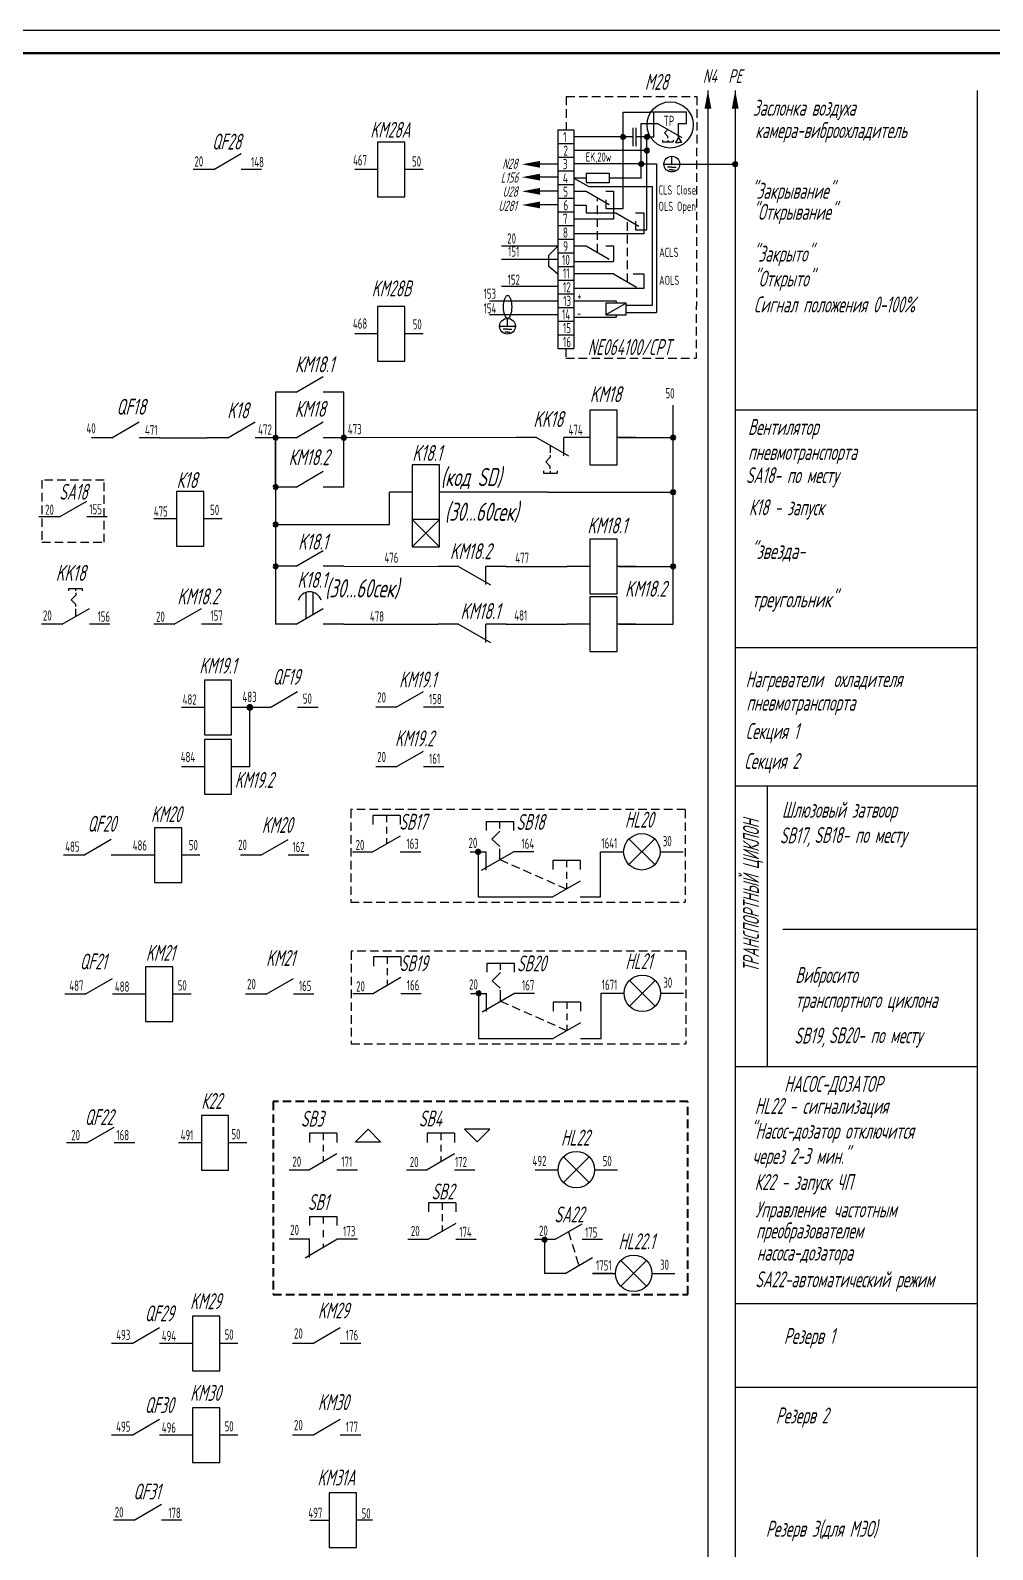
# Model space of a CAD drawing. Header units: millimetres. Extents: x 14016 to 19364, y 4274 to 5404.
# Drawn here: x 16976 to 17187.4, y 4533.8 to 4867.6 of the extents above; entities that cross this region are included whole.
import ezdxf

# ---------------------------------------------------------------- set-up
doc = ezdxf.new("R2010")
doc.units = ezdxf.units.MM
doc.header["$LTSCALE"] = 15
for name, pattern in [('HIDDEN', [0.375, 0.25, -0.125]), ('HIDDEN2', [0.1875, 0.125, -0.0625]), ('K5LT_BASIC', [0]), ('K5LT_THIN', [0])]:
    doc.linetypes.add(name, pattern=pattern)
for name, color, linetype, lineweight in [('0.35 TEXT', 7, 'Continuous', 35), ('0.4 ТЕКСТ', 7, 'Continuous', 40), ('LWT 0.6', 7, 'Continuous', 50), ('LWT 0.7', 7, 'Continuous', 70)]:
    doc.layers.add(name, color=color, linetype=linetype, lineweight=lineweight)
doc.layers.add('ШТРИХОВАЯ', color=7, linetype='HIDDEN')
doc.layers.add('ШТРИХОВАЯ 2', color=7, linetype='HIDDEN2')
doc.styles.add('33', font='gost.shx', dxfattribs={"width": 0.7, "oblique": 15, "height": 3.5})
doc.styles.add('34', font='gost.shx', dxfattribs={"width": 0.8, "oblique": 15, "height": 3.5})

# ---------------------------------------------------------------- blocks, each defined once
blk = doc.blocks.new('НР контакт')
at = {"linetype": 'K5LT_BASIC'}
for p, q in [((4.5, 0), (10.5, 3.46)), ((4.5, 0), (0, 0)), ((15, 0), (10.5, 0))]:
    blk.add_line(p, q, dxfattribs=at)
blk = doc.blocks.new('Кнопка НР без фикс лев')
at = {"linetype": 'K5LT_BASIC'}
for p, q in [((10.5, 8), (4.5, 8)), ((4.5, 8), (4.5, 6)), ((10.5, 8), (10.5, 6)), ((10.5, 3.46), (4.5, 0)), ((0, 0), (4.5, 0)), ((10.5, 0), (15, 0))]:
    blk.add_line(p, q, dxfattribs=at)
at = {"linetype": 'K5LT_THIN'}
for p, q in [((7.5, 8), (7.5, 6.5)), ((7.5, 5.5), (7.5, 4)), ((7.5, 3), (7.5, 1.73))]:
    blk.add_line(p, q, dxfattribs=at)
blk = doc.blocks.new('Кнопка НЗ без фикс прав')
at = {"linetype": 'K5LT_BASIC'}
for p, q in [((4.5, 5), (10.5, 5)), ((4.5, 5), (4.5, 3)), ((10.5, 5), (10.5, 3)), ((4.5, 0), (0, 0)), ((3.5, -4.04), (10.5, 0)), ((4.5, -4), (4.5, 0)), ((15, 0), (10.5, 0))]:
    blk.add_line(p, q, dxfattribs=at)
at = {"linetype": 'K5LT_THIN'}
for p, q in [((7.5, 5), (7.5, 3.5)), ((7.5, 2), (7.5, 0.5)), ((7.5, -1), (7.5, -1.73))]:
    blk.add_line(p, q, dxfattribs=at)
blk = doc.blocks.new('Реле')
at = {"linetype": 'K5LT_BASIC'}
for p, q in [((5, 6), (5, -6)), ((11, 6), (5, 6)), ((11, -6), (11, 6)), ((5, 0), (0, 0)), ((15, 0), (11, 0)), ((5, -6), (11, -6))]:
    blk.add_line(p, q, dxfattribs=at)
blk = doc.blocks.new('Конденсатор постоянный')
at = {"linetype": 'K5LT_BASIC'}
for p, q in [((4.25, 0), (0, 0)), ((4.25, 4), (4.25, -4)), ((5.75, -4), (5.75, 4)), ((10, 0), (5.75, 0))]:
    blk.add_line(p, q, dxfattribs=at)
blk = doc.blocks.new('UZIEMIENIE')
for p, q in [((0, 0), (4.85, 0)), ((2.43, 0), (2.43, 2.43)), ((2.43, -0.92), (1.05, -0.92)), ((2.43, -1.78), (1.64, -1.78)), ((2.43, -0.92), (3.8, -0.92)), ((2.43, -1.78), (3.21, -1.78))]:
    blk.add_line(p, q)
blk.add_circle((2.43, 0), 2.43)
blk = doc.blocks.new('A$C57EA152A')
at = {"linetype": 'K5LT_BASIC'}
for p, q in [((4.5, 0), (0, 0)), ((4.5, 0), (11.5, -4.04)), ((15, 0), (10.5, 0)), ((10.5, -4), (10.5, 0)), ((7.5, -1.73), (7.5, -3.3454)), ((6.5, -5.3454), (7.5, -4.3454)), ((6.5, -5.3454), (7.5, -6.3454)), ((7.5, -3.8454), (7.5, -4.3454)), ((7.5, -6.8454), (7.5, -6.3454)), ((6, -7.3454), (6, -7.8454)), ((6, -7.8454), (6.5, -7.8454)), ((6.5, -7.8454), (9, -7.8454)), ((7.5, -7.3454), (7.5, -7.8454)), ((9, -7.3454), (9, -7.8454))]:
    blk.add_line(p, q, dxfattribs=at)
blk = doc.blocks.new('НР конт с задержкой на срабатыв')
at = {"linetype": 'K5LT_BASIC'}
for p, q in [((6.75, 1.3), (6.75, 7)), ((8.25, 2.16), (8.25, 7)), ((4.5, 0), (10.5, 3.46)), ((4.5, 0), (0, 0)), ((15, 0), (10.5, 0))]:
    blk.add_line(p, q, dxfattribs=at)
blk.add_arc((7.5, 4.5), 2.61, 16.6992, 163.3008, dxfattribs=at)
blk = doc.blocks.new('Реле с замедл при срабатывании')
at = {"linetype": 'K5LT_BASIC'}
for p, q in [((5, 6), (5, -12)), ((11, 6), (5, 6)), ((11, -12), (11, 6)), ((5, 0), (0, 0)), ((15, 0), (11, 0)), ((5, -6), (11, -12)), ((11, -6), (5, -12)), ((11, -6), (5, -6)), ((5, -12), (11, -12))]:
    blk.add_line(p, q, dxfattribs=at)
blk = doc.blocks.new('НЗ контакт')
at = {"linetype": 'K5LT_BASIC'}
for p, q in [((4.5, 0), (0, 0)), ((4.5, 0), (11.5, -4.04)), ((10.5, -4), (10.5, 0)), ((15, 0), (10.5, 0))]:
    blk.add_line(p, q, dxfattribs=at)
blk = doc.blocks.new('11')
at = {"const_width": 0.75}
blk.add_lwpolyline([(-0.375, 0, 1), (0.375, 0, 1)], format="xyb", close=True, dxfattribs=at)

msp = doc.modelspace()

# ---------------------------------------------------------------- linework, layer by layer
for p, q in [((17583.63, 4867.56, -0.04), (16533.63, 4867.56, -0.04)), ((17124.87, 4854.37, -0.04), (17124.87, 4281.57, -0.04)), ((17130.87, 4854.37, -0.04), (17130.87, 4281.57, -0.04)), ((17184.03, 4854.37, -0.04), (17184.03, 4281.57, -0.04)), ((17106.22, 4849.57, -0.04), (17112.12, 4849.57, -0.04)), ((17106.22, 4828.45, -0.04), (17106.22, 4849.57, -0.04)), ((17120.13, 4849.57, -0.04), (17112.12, 4849.57, -0.04)), ((17113, 4844.16, -0.04), (17113, 4849.57, -0.04)), ((17120.13, 4847.13, -0.04), (17120.13, 4849.57, -0.04)), ((17110.21, 4835.13, -0.04), (17110.21, 4847.11, -0.04)), ((17110.21, 4847.11, -0.04), (17113.8, 4847.11, -0.04)), ((17118.38, 4847.13, -0.04), (17120.13, 4847.13, -0.04)), ((17091.85, 4845.69, -0.04), (17095.42, 4845.69, -0.04)), ((17091.85, 4845.69, -0.04), (17091.85, 4833.69, -0.04)), ((17091.85, 4842.69, -0.04), (17095.42, 4842.69, -0.04)), ((17095.42, 4845.69, -0.04), (17095.42, 4833.69, -0.04)), ((17111.22, 4844.16, -0.04), (17112.43, 4844.16, -0.04)), ((17111.46, 4823.72, -0.04), (17111.46, 4844.16, -0.04)), ((17112.43, 4844.16, -0.04), (17113, 4844.16, -0.04)), ((17118.38, 4844.05, -0.04), (17117.73, 4842.92, -0.04)), ((17117.73, 4842.92, -0.04), (17118.38, 4842.92, -0.04)), ((17118.38, 4844.05, -0.04), (17119.03, 4842.92, -0.04)), ((17119.03, 4842.92, -0.04), (17118.38, 4842.92, -0.04)), ((17091.85, 4839.69, -0.04), (17095.42, 4839.69, -0.04)), ((17096.62, 4841.17, -0.04), (17095.42, 4841.17, -0.04)), ((17091.85, 4838.14, -0.04), (17087.99, 4838.14, -0.04)), ((17091.85, 4836.69, -0.04), (17095.42, 4836.69, -0.04)), ((17110.21, 4838.23, -0.04), (17095.42, 4838.23, -0.04)), ((17110.21, 4838.23, -0.04), (17113.58, 4838.23, -0.04)), ((17113.58, 4838.23, -0.04), (17113.58, 4805.58, -0.04)), ((17118.66, 4838.18, -0.04), (17130.87, 4838.18, -0.04)), ((17091.85, 4835.32, -0.04), (17087.99, 4835.32, -0.04)), ((17091.85, 4833.69, -0.04), (17095.42, 4833.69, -0.04)), ((17091.85, 4833.69, -0.04), (17095.42, 4833.69, -0.04)), ((17091.85, 4833.69, -0.04), (17091.85, 4821.69, -0.04)), ((17098.13, 4835.13, -0.04), (17095.42, 4835.13, -0.04)), ((17095.42, 4835.13, -0.04), (17098.69, 4833.25, -0.04)), ((17095.42, 4833.69, -0.04), (17095.42, 4821.69, -0.04)), ((17098.69, 4833.25, -0.04), (17112.59, 4833.25, -0.04)), ((17110.21, 4835.13, -0.04), (17103.25, 4835.13, -0.04)), ((17112.59, 4833.25, -0.04), (17112.59, 4807.11, -0.04)), ((17091.85, 4832.21, -0.04), (17087.99, 4832.21, -0.04)), ((17091.85, 4829.21, -0.04), (17087.99, 4829.21, -0.04)), ((17091.85, 4830.69, -0.04), (17095.42, 4830.69, -0.04)), ((17095.42, 4832.22, -0.04), (17098.1, 4832.22, -0.04)), ((17095.42, 4829.19, -0.04), (17098.1, 4829.19, -0.04)), ((17098.1, 4829.19, -0.04), (17098.1, 4827.49, -0.04)), ((17102.42, 4832.22, -0.04), (17104.12, 4832.22, -0.04)), ((17104.12, 4832.22, -0.04), (17104.12, 4826.06, -0.04)), ((17091.85, 4827.69, -0.04), (17095.42, 4827.69, -0.04)), ((17104.12, 4826.06, -0.04), (17095.42, 4826.06, -0.04)), ((17098.1, 4827.49, -0.04), (17104.65, 4827.49, -0.04)), ((17102.42, 4828.45, -0.04), (17106.22, 4828.45, -0.04)), ((17108.97, 4827.49, -0.04), (17110.82, 4827.49, -0.04)), ((17110.82, 4827.49, -0.04), (17110.82, 4822.88, -0.04)), ((17091.85, 4824.69, -0.04), (17095.42, 4824.69, -0.04)), ((17110.82, 4822.88, -0.04), (17095.42, 4822.88, -0.04)), ((17108.97, 4823.72, -0.04), (17111.46, 4823.72, -0.04)), ((17091.85, 4820.16, -0.04), (17079.49, 4820.16, -0.04)), ((17091.85, 4820.16, -0.04), (17089.9, 4818.21, -0.04)), ((17091.85, 4821.69, -0.04), (17095.42, 4821.69, -0.04)), ((17091.85, 4821.69, -0.04), (17095.42, 4821.69, -0.04)), ((17091.85, 4821.69, -0.04), (17095.42, 4821.69, -0.04)), ((17091.85, 4821.69, -0.04), (17091.85, 4797.69, -0.04)), ((17095.42, 4821.69, -0.04), (17095.42, 4797.69, -0.04)), ((17095.42, 4820.22, -0.04), (17098.1, 4820.22, -0.04)), ((17102.42, 4820.22, -0.04), (17104.12, 4820.22, -0.04)), ((17104.12, 4820.22, -0.04), (17104.12, 4816.76, -0.04)), ((17091.85, 4817.23, -0.04), (17079.49, 4817.23, -0.04)), ((17089.9, 4815.7, -0.04), (17089.9, 4818.21, -0.04)), ((17091.85, 4814.01, -0.04), (17089.9, 4815.7, -0.04)), ((17091.85, 4818.69, -0.04), (17095.42, 4818.69, -0.04)), ((17095.42, 4816.76, -0.04), (17104.12, 4816.76, -0.04)), ((17091.85, 4815.69, -0.04), (17095.42, 4815.69, -0.04)), ((17091.85, 4812.69, -0.04), (17095.42, 4812.69, -0.04)), ((17104.12, 4814.06, -0.04), (17095.42, 4814.06, -0.04)), ((17108.44, 4814.06, -0.04), (17110.82, 4814.06, -0.04)), ((17110.82, 4814.06, -0.04), (17110.82, 4810.88, -0.04)), ((17091.85, 4811.28, -0.04), (17079.49, 4811.28, -0.04)), ((17091.85, 4809.69, -0.04), (17095.42, 4809.69, -0.04)), ((17110.82, 4810.88, -0.04), (17095.42, 4810.88, -0.04)), ((17091.85, 4808.09, -0.04), (17076.87, 4808.09, -0.04)), ((17091.85, 4806.69, -0.04), (17095.42, 4806.69, -0.04)), ((17095.42, 4808.16, -0.04), (17104.67, 4808.16, -0.04)), ((17106.87, 4807.65, -0.04), (17102.47, 4805.1, -0.04)), ((17104.67, 4808.16, -0.04), (17104.67, 4807.65, -0.04)), ((17112.59, 4807.11, -0.04), (17106.87, 4807.11, -0.04)), ((17091.85, 4805.09, -0.04), (17076.87, 4805.09, -0.04)), ((17091.85, 4803.69, -0.04), (17095.42, 4803.69, -0.04)), ((17095.42, 4804.57, -0.04), (17104.67, 4804.57, -0.04)), ((17104.67, 4805.1, -0.04), (17104.67, 4804.59, -0.04)), ((17106.87, 4805.58, -0.04), (17113.58, 4805.58, -0.04)), ((17091.85, 4800.69, -0.04), (17095.42, 4800.69, -0.04)), ((17091.85, 4797.69, -0.04), (17095.42, 4797.69, -0.04)), ((17029.85, 4788.09, -0.04), (17029.85, 4767.25, -0.04)), ((17044.85, 4767.25, -0.04), (17044.85, 4788.09, -0.04)), ((17117.23, 4737.11, -0.04), (17117.23, 4785.21, -0.04)), ((17130.87, 4784.18, -0.04), (17184.03, 4784.18, -0.04)), ((17004.37, 4778.09, -0.04), (17014.85, 4778.09, -0.04)), ((17029.85, 4767.24, -0.04), (17029.85, 4778.14, -0.04)), ((17029.85, 4778.14, -0.04), (17029.85, 4767.24, -0.04)), ((17082.73, 4778.12, -0.04), (17044.85, 4778.09, -0.04)), ((17105.33, 4778.12, -0.04), (17117.23, 4778.12, -0.04)), ((17029.85, 4767.24, -0.04), (17029.85, 4737.13, -0.04)), ((17054.9, 4759.02, -0.04), (17054.9, 4766.12, -0.04)), ((17089.73, 4766.12, -0.04), (17069.9, 4766.12, -0.04)), ((17089.73, 4766.12, -0.04), (17117.23, 4766.12, -0.04)), ((17029.85, 4762.07, -0.04), (17029.85, 4762.07, -0.04)), ((17029.85, 4759.02, -0.04), (17054.9, 4759.02, -0.04)), ((17044.85, 4749.84, -0.04), (17065.57, 4749.81, -0.04)), ((17080.45, 4749.81, -0.04), (17093.93, 4749.81, -0.04)), ((17105.33, 4749.81, -0.04), (17117.23, 4749.81, -0.04)), ((17044.85, 4737.13, -0.04), (17065.57, 4737.11, -0.04)), ((17080.45, 4737.11, -0.04), (17093.93, 4737.11, -0.04)), ((17105.33, 4737.11, -0.04), (17117.23, 4737.11, -0.04)), ((17130.87, 4732.01, -0.04), (17184.03, 4732.01, -0.04)), ((17024.2, 4705.77, -0.04), (17024.2, 4718.84, -0.04)), ((17130.87, 4701.62, -0.04), (17184.03, 4701.62, -0.04)), ((17137.88, 4701.62, -0.04), (17137.88, 4639.99, -0.04)), ((17079.16, 4691.67, -0.04), (17077.35, 4689.86, -0.04)), ((17077.35, 4689.86, -0.04), (17079.13, 4688.25, -0.04)), ((17107.52, 4689.95, -0.04), (17113.18, 4684.3, -0.04)), ((17107.52, 4684.3, -0.04), (17113.18, 4689.95, -0.04)), ((17072.6, 4687.12, -0.04), (17076.13, 4687.12, -0.04)), ((17074.36, 4687.12, -0.04), (17074.36, 4677.21, -0.04)), ((17085.27, 4687.12, -0.04), (17085.27, 4687.12, -0.04)), ((17101.28, 4687.12, -0.04), (17106.35, 4687.12, -0.04)), ((17101.28, 4677.21, -0.04), (17101.28, 4687.12, -0.04)), ((17114.35, 4687.12, -0.04), (17119.42, 4687.12, -0.04)), ((17074.36, 4677.21, -0.04), (17086.28, 4677.21, -0.04)), ((17141.32, 4670.14, -0.04), (17184.03, 4670.14, -0.04)), ((17079.27, 4660.59, -0.04), (17077.45, 4658.77, -0.04)), ((17107.63, 4658.87, -0.04), (17113.29, 4653.21, -0.04)), ((17107.63, 4653.21, -0.04), (17113.29, 4658.87, -0.04)), ((17072.7, 4656.03, -0.04), (17076.23, 4656.03, -0.04)), ((17074.47, 4656.03, -0.04), (17074.47, 4646.12, -0.04)), ((17077.45, 4658.77, -0.04), (17079.24, 4657.16, -0.04)), ((17085.38, 4656.03, -0.04), (17085.38, 4656.03, -0.04)), ((17101.39, 4656.04, -0.04), (17106.46, 4656.04, -0.04)), ((17101.39, 4646.12, -0.04), (17101.39, 4656.04, -0.04)), ((17114.46, 4656.04, -0.04), (17119.52, 4656.04, -0.04)), ((17074.47, 4646.12, -0.04), (17086.39, 4646.12, -0.04)), ((17130.87, 4639.99, -0.04), (17184.03, 4639.99, -0.04)), ((17050.17, 4626.19, -0.04), (17047.4, 4623.42, -0.04)), ((17052.94, 4623.42, -0.04), (17050.17, 4626.19, -0.04)), ((17076.93, 4626.19, -0.04), (17071.39, 4626.19, -0.04)), ((17071.39, 4626.19, -0.04), (17074.16, 4623.42, -0.04)), ((17074.16, 4623.42, -0.04), (17076.93, 4626.19, -0.04)), ((17047.4, 4623.42, -0.04), (17052.94, 4623.42, -0.04)), ((17093.11, 4620.11, -0.04), (17098.76, 4614.45, -0.04)), ((17093.11, 4614.45, -0.04), (17098.76, 4620.11, -0.04)), ((17086.87, 4617.28, -0.04), (17091.94, 4617.28, -0.04)), ((17099.94, 4617.28, -0.04), (17105, 4617.28, -0.04)), ((17088.98, 4601.92, -0.04), (17088.98, 4594.51, -0.04)), ((17105.72, 4597.33, -0.04), (17111.38, 4591.68, -0.04)), ((17105.72, 4591.68, -0.04), (17111.38, 4597.33, -0.04)), ((17099.48, 4594.51, -0.04), (17104.55, 4594.51, -0.04)), ((17112.55, 4594.51, -0.04), (17117.61, 4594.51, -0.04)), ((17130.87, 4587.87, -0.04), (17184.03, 4587.87, -0.04)), ((17130.87, 4569.51, -0.04), (17184.03, 4569.51, -0.04)), ((17041.62, 4546.3, -0.04), (17041.62, 4534.3, -0.04)), ((17047.62, 4546.3, -0.04), (17041.62, 4546.3, -0.04)), ((17047.62, 4534.3, -0.04), (17047.62, 4546.3, -0.04)), ((17037.37, 4540.3, -0.04), (17041.62, 4540.3, -0.04)), ((17051.18, 4540.31, -0.04), (17047.62, 4540.31, -0.04)), ((17041.62, 4534.3, -0.04), (17047.62, 4534.3, -0.04))]:
    msp.add_line(p, q)
at = {"linetype": 'K5LT_BASIC'}
for p, q in [((17113.8, 4847.11, -0.04), (17119.15, 4844.02, -0.04)), ((17115.3, 4845.03, -0.04), (17116.07, 4845.8, -0.04)), ((17118.38, 4844.05, -0.04), (17118.38, 4847.13, -0.04)), ((17102.98, 4844.16, -0.04), (17095.42, 4844.16, -0.04)), ((17106.22, 4844.16, -0.04), (17102.98, 4844.16, -0.04)), ((17114.91, 4843.48, -0.04), (17114.91, 4843.1, -0.04)), ((17114.91, 4843.1, -0.04), (17115.3, 4843.1, -0.04)), ((17115.3, 4845.03, -0.04), (17116.07, 4844.26, -0.04)), ((17115.3, 4843.1, -0.04), (17117.22, 4843.1, -0.04)), ((17116.07, 4843.87, -0.04), (17116.07, 4844.26, -0.04)), ((17116.07, 4843.48, -0.04), (17116.07, 4843.1, -0.04)), ((17117.22, 4843.48, -0.04), (17117.22, 4843.1, -0.04)), ((17111.46, 4841.17, -0.04), (17096.62, 4841.17, -0.04)), ((17098.1, 4832.22, -0.04), (17103.14, 4829.31, -0.04)), ((17102.42, 4830.36, -0.04), (17102.42, 4828.45, -0.04)), ((17104.65, 4827.49, -0.04), (17109.69, 4824.58, -0.04)), ((17108.97, 4825.63, -0.04), (17108.97, 4823.72, -0.04)), ((17098.1, 4820.22, -0.04), (17103.14, 4817.31, -0.04)), ((17104.12, 4814.06, -0.04), (17109.16, 4811.15, -0.04)), ((16984.44, 4744.98, -0.04), (16984.94, 4744.98, -0.04)), ((16984.44, 4744.48, -0.04), (16984.44, 4744.98, -0.04)), ((16984.94, 4744.98, -0.04), (16987.44, 4744.98, -0.04)), ((16984.94, 4742.48, -0.04), (16985.94, 4743.48, -0.04)), ((16984.94, 4742.48, -0.04), (16985.94, 4741.48, -0.04)), ((16985.94, 4744.48, -0.04), (16985.94, 4744.98, -0.04)), ((16985.94, 4743.98, -0.04), (16985.94, 4743.48, -0.04)), ((16987.44, 4744.48, -0.04), (16987.44, 4744.98, -0.04)), ((16985.94, 4740.98, -0.04), (16985.94, 4741.48, -0.04)), ((16985.94, 4738.86, -0.04), (16985.94, 4740.48, -0.04)), ((17076.16, 4693.77, -0.04), (17082.16, 4693.77, -0.04)), ((17076.16, 4693.77, -0.04), (17076.16, 4691.77, -0.04)), ((17082.16, 4693.77, -0.04), (17082.16, 4691.77, -0.04)), ((17075.13, 4683.08, -0.04), (17082.13, 4687.12, -0.04)), ((17076.13, 4683.12, -0.04), (17076.13, 4687.12, -0.04)), ((17086.63, 4687.12, -0.04), (17082.13, 4687.12, -0.04)), ((17076.27, 4662.69, -0.04), (17082.27, 4662.69, -0.04)), ((17076.27, 4662.69, -0.04), (17076.27, 4660.69, -0.04)), ((17082.27, 4662.69, -0.04), (17082.27, 4660.69, -0.04)), ((17075.23, 4651.99, -0.04), (17082.23, 4656.03, -0.04)), ((17076.23, 4652.03, -0.04), (17076.23, 4656.03, -0.04)), ((17086.73, 4656.03, -0.04), (17082.23, 4656.03, -0.04))]:
    msp.add_line(p, q, dxfattribs=at)
at = {"linetype": 'K5LT_THIN'}
for p, q in [((17079.16, 4692.27, -0.04), (17079.16, 4693.77, -0.04)), ((17079.16, 4685.41, -0.04), (17079.16, 4687.79, -0.04)), ((17079.27, 4661.19, -0.04), (17079.27, 4662.69, -0.04)), ((17079.27, 4654.32, -0.04), (17079.27, 4656.7, -0.04))]:
    msp.add_line(p, q, dxfattribs=at)
at = {"elevation": -0.04}
for points in [[(17124.87, 4850.37, 1.5, 0, 0), (17124.87, 4854.37, 0, 0, 0)], [(17130.87, 4850.37, 1.5, 0, 0), (17130.87, 4854.37, 0, 0, 0)], [(17087.99, 4838.14, 1.5, 0, 0), (17083.99, 4838.14, 0, 0, 0)], [(17087.99, 4835.32, 1.5, 0, 0), (17083.99, 4835.32, 0, 0, 0)], [(17087.99, 4832.21, 1.5, 0, 0), (17083.99, 4832.21, 0, 0, 0)], [(17087.99, 4829.21, 1.5, 0, 0), (17083.99, 4829.21, 0, 0, 0)]]:
    msp.add_lwpolyline(points, format="xyseb", dxfattribs=at)
for points in [[(17098.13, 4836.15), (17098.13, 4834.12), (17103.25, 4834.12), (17103.25, 4836.15)], [(17102.47, 4805.1), (17106.87, 4805.1), (17106.87, 4807.65), (17102.47, 4807.65)]]:
    msp.add_lwpolyline(points, close=True, dxfattribs=at)
for centre, radius in [((17116.56, 4846.79, -0.04), 5.07), ((17110.35, 4687.12, -0.04), 4), ((17110.46, 4656.04, -0.04), 4), ((17095.94, 4617.28, -0.04), 4), ((17108.55, 4594.51, -0.04), 4)]:
    msp.add_circle(centre, radius)
msp.add_ellipse((17080.85, 4806.82, -0.04), major_axis=(0, -2.53), ratio=0.352478)
at = {"layer": '0.4 ТЕКСТ', "linetype": 'HIDDEN2', "elevation": -0.02}
msp.add_lwpolyline([(17029.31, 4589.87), (17120.48, 4589.87), (17120.48, 4632.25), (17029.31, 4632.25)], close=True, dxfattribs=at)
at = {"layer": 'LWT 0.6'}
msp.add_line((16553.63, 4862.56, -0.04), (17578.63, 4862.56, -0.04), dxfattribs=at)
at = {"layer": 'LWT 0.7'}
for centre, start, end in [((17106.22, 4844.16, -0.04), 0, 180), ((17106.22, 4844.16, -0.04), 180, 0), ((17111.46, 4844.16, -0.04), 0, 180), ((17111.46, 4844.16, -0.04), 180, 0), ((17111.46, 4841.17, -0.04), 0, 180), ((17111.46, 4841.17, -0.04), 180, 0), ((17110.21, 4838.23, -0.04), 0, 180), ((17110.21, 4838.23, -0.04), 180, 0), ((17130.87, 4838.18, -0.04), 0, 180), ((17130.87, 4838.18, -0.04), 180, 0), ((17029.85, 4778.09, -0.04), 0, 180), ((17029.85, 4778.09, -0.04), 180, 0), ((17044.85, 4778.09, -0.04), 0, 180), ((17044.85, 4778.09, -0.04), 180, 0), ((17117.23, 4778.12, -0.04), 0, 180), ((17117.23, 4778.12, -0.04), 180, 0), ((17029.85, 4767.25, -0.04), 0, 180), ((17029.85, 4767.25, -0.04), 180, 0), ((17117.23, 4766.12, -0.04), 0, 180), ((17117.23, 4766.12, -0.04), 180, 0), ((17029.85, 4759.02, -0.04), 0, 180), ((17029.85, 4759.02, -0.04), 180, 0), ((17029.85, 4749.83, -0.04), 0, 180), ((17029.85, 4749.83, -0.04), 180, 0), ((17117.23, 4749.81, -0.04), 0, 180), ((17117.23, 4749.81, -0.04), 180, 0), ((17074.36, 4687.12, -0.04), 0, 180), ((17074.36, 4687.12, -0.04), 180, 0), ((17074.47, 4656.03, -0.04), 0, 180), ((17074.47, 4656.03, -0.04), 180, 0), ((17088.98, 4601.92, -0.04), 0, 180), ((17088.98, 4601.92, -0.04), 180, 0)]:
    msp.add_arc(centre, 0.375, start, end, dxfattribs=at)
at = {"layer": 'ШТРИХОВАЯ', "linetype": 'HIDDEN2', "elevation": -0.04}
for points in [[(17119.89, 4696.39), (17119.89, 4696.39), (17046.36, 4696.39), (17046.36, 4676.03), (17119.89, 4676.03)], [(17120, 4665.3), (17120, 4665.3), (17046.47, 4665.3), (17046.47, 4644.95), (17120, 4644.95)]]:
    msp.add_lwpolyline(points, dxfattribs=at)
at = {"layer": 'ШТРИХОВАЯ 2'}
for p, q in [((17093.75, 4853.04, -0.04), (17122.42, 4853.04, -0.04)), ((17093.75, 4853.04, -0.04), (17093.75, 4845.69, -0.04)), ((17122.42, 4853.04, -0.04), (17122.3, 4795.57, -0.04)), ((17100.62, 4818.77, -0.04), (17100.62, 4830.77, -0.04)), ((17107.17, 4812.31, -0.04), (17107.17, 4826.04, -0.04)), ((17093.64, 4797.69, -0.04), (17093.64, 4795.57, -0.04)), ((17093.64, 4795.57, -0.04), (17122.3, 4795.57, -0.04)), ((17119.89, 4696.39, -0.04), (17119.89, 4676.03, -0.04)), ((17079.16, 4685.41, -0.04), (17093.78, 4678.94, -0.04)), ((17120, 4665.3, -0.04), (17120, 4644.95, -0.04)), ((17079.27, 4654.32, -0.04), (17093.89, 4647.85, -0.04)), ((17094.23, 4603.65, -0.04), (17096.48, 4596.24, -0.04))]:
    msp.add_line(p, q, dxfattribs=at)
at = {"layer": 'ШТРИХОВАЯ 2', "elevation": -0.04}
msp.add_lwpolyline([(16978.51, 4755.12), (16992.18, 4755.12), (16992.18, 4768.79), (16978.51, 4768.79)], close=True, dxfattribs=at)

# ---------------------------------------------------------------- block references
for name, p, xscale, yscale, zscale in [('Конденсатор постоянный', (17106.22, 4844.16, -0.04), 0.5, 0.5, 0.5), ('UZIEMIENIE', (17115.21, 4838.18, -0.04), 0.711002539814217, 0.711002539817855, 0.7110025398181037), ('UZIEMIENIE', (17079.1, 4802.57, -0.04), 0.711002539814217, 0.711002539817855, 0.7110025398181037)]:
    msp.add_blockref(name, p, dxfattribs=dict(xscale=xscale, yscale=yscale, zscale=zscale))
for name, p in [('Реле', (17047.28, 4837.03, -0.04)), ('НР контакт', (17011.76, 4837.03, -0.04)), ('Реле', (17047.28, 4800.92, -0.04)), ('НР контакт', (17029.85, 4788.09, -0.04)), ('Реле', (17093.93, 4778.12, -0.04)), ('НР контакт', (16989.37, 4778.09, -0.04)), ('НР контакт', (17014.85, 4778.09, -0.04)), ('НР контакт', (17029.85, 4778.09, -0.04)), ('A$C57EA152A', (17082.73, 4778.12, -0.04)), ('НР контакт', (17029.85, 4767.25, -0.04)), ('Реле с замедл при срабатывании', (17054.9, 4766.12, -0.04)), ('Реле', (17003.09, 4760.26, -0.04)), ('НР контакт', (16977.86, 4760.7, -0.04)), ('Реле', (17093.93, 4749.81, -0.04)), ('НР контакт', (17029.85, 4749.83, -0.04)), ('НЗ контакт', (17065.57, 4749.81, -0.04)), ('НР конт с задержкой на срабатыв', (17029.85, 4737.13, -0.04)), ('Реле', (17093.93, 4737.11, -0.04)), ('НР контакт', (16978.44, 4737.13, -0.04)), ('НР контакт', (17003.09, 4737.13, -0.04)), ('НЗ контакт', (17065.57, 4737.11, -0.04)), ('Реле', (17009.2, 4718.84, -0.04)), ('НР контакт', (17024.2, 4718.84, -0.04)), ('НР контакт', (17051.86, 4718.87, -0.04)), ('11', (17024.2, 4718.84, -0.04)), ('Реле', (17009.2, 4705.77, -0.04)), ('НР контакт', (17051.86, 4705.77, -0.04)), ('Реле', (16998.23, 4686.41, -0.02)), ('Кнопка НР без фикс лев', (17046.75, 4687.12, -0.04)), ('НР контакт', (16983.23, 4686.41, -0.02)), ('НР контакт', (17022.15, 4686.39, -0.02)), ('Кнопка НР без фикс лев', (17086.28, 4677.21, -0.04)), ('Кнопка НР без фикс лев', (17046.86, 4656.03, -0.04)), ('НР контакт', (16983.53, 4655.86, -0.04)), ('Реле', (16996.28, 4655.86, -0.04)), ('НР контакт', (17023.26, 4655.86, -0.04)), ('Кнопка НР без фикс лев', (17086.39, 4646.12, -0.04)), ('Реле', (17008.54, 4623.17, -0.04)), ('НР контакт', (16983.91, 4623.17, -0.04)), ('Кнопка НР без фикс лев', (17032.84, 4617.28, -0.04)), ('Кнопка НР без фикс лев', (17058.66, 4617.28, -0.04)), ('Кнопка НР без фикс лев', (17058.95, 4602, -0.04)), ('Кнопка НЗ без фикс прав', (17032.84, 4602, -0.04)), ('НР контакт', (17086.73, 4601.92, -0.04)), ('НР контакт', (17088.98, 4594.51, -0.04)), ('НР контакт', (16993.83, 4579.14, -0.04)), ('Реле', (17006.58, 4579.14, -0.04)), ('НР контакт', (17033.56, 4579.14, -0.04)), ('НР контакт', (16993.83, 4559, -0.04)), ('Реле', (17006.58, 4559, -0.04)), ('НР контакт', (17033.56, 4559, -0.04)), ('НР контакт', (16994.27, 4540.32, -0.04))]:
    msp.add_blockref(name, p)

# ---------------------------------------------------------------- texts
at = {"style": '33', "width": 0.8}
for s, p in [('TP', (17115.13, 4846.55, -0.04)), ('1', (17093.06, 4843.01, -0.04)), ('3', (17093.01, 4837.06, -0.04)), ('2', (17093.12, 4840.02, -0.04)), ('4', (17093.01, 4834.01, -0.04)), ('5', (17093.06, 4831.01, -0.04)), ('6', (17093.12, 4828.02, -0.04)), ('7', (17093.01, 4825.06, -0.04)), ('8', (17093.01, 4822.01, -0.04)), ('9', (17093.06, 4819.01, -0.04)), ('10', (17092.81, 4816.02, -0.04)), ('11', (17093.01, 4813.06, -0.04)), ('12', (17093.01, 4810.01, -0.04)), ('13', (17093.06, 4807.01, -0.04)), ('14', (17092.81, 4804.02, -0.04)), ('15', (17093.01, 4801.06, -0.04)), ('16', (17093.01, 4798.01, -0.04))]:
    msp.add_text(s, height=2.25, dxfattribs=at).set_placement(p)
at = {"layer": '0.35 TEXT', "oblique": 15}
for s, height, style, width, p in [('М28', 3.5, '34', 0.75, (17110.99, 4854.5, -0.04)), ('N4', 3, '33', 0.8, (17123.75, 4856.02, -0.04)), ('PE', 3, '33', 0.8, (17129.36, 4856.02, -0.04)), ('Заслонка воздуха ', 3.5, '34', 0.75, (17134.74, 4848.81, -0.04)), ('KМ28А', 3.5, '34', 0.75, (17050.67, 4843.97, -0.04)), ('камера-виброохладитель', 3.5, '34', 0.75, (17135.26, 4843.9, -0.04)), ('QF28', 3.5, '34', 0.75, (17015.88, 4841.37, -0.04)), ('N28', 2.25, '33', 0.8, (17079.68, 4837.14, -0.04)), ('L156', 2.25, '33', 0.8, (17079.32, 4834.12, -0.04)), ('U28', 2.25, '33', 0.8, (17079.73, 4831.03, -0.04)), ('"Закрывание"', 3.5, '34', 0.75, (17134.31, 4830.57, -0.04)), ('U281', 2.25, '33', 0.8, (17078.8, 4827.89, -0.04)), ('"Открывание"', 3.5, '34', 0.75, (17134.65, 4825.95, -0.04)), ('"Закрыто"', 3.5, '34', 0.75, (17134.72, 4816.75, -0.04)), ('KМ28B', 3.5, '34', 0.75, (17050.99, 4809.13, -0.04)), ('"Открыто"', 3.5, '34', 0.75, (17134.83, 4811.29, -0.04)), ('Cигнал положения 0-100%%%', 3.5, '34', 0.75, (17134.9, 4805.6, -0.04)), ('NE064100/CPT', 3.5, '34', 0.75, (17098.45, 4796.24, -0.04)), ('КM18.1', 3.5, '34', 0.8, (17034.11, 4792.45, -0.04)), ('KM18', 3.5, '34', 0.8, (17098.93, 4785.88, -0.04)), ('QF18', 3.5, '34', 0.8, (16994.87, 4783.13, -0.04)), ('K18', 3.5, '34', 0.8, (17019.22, 4782.34, -0.04)), ('КM18', 3.5, '34', 0.8, (17034.06, 4782.66, -0.04)), ('KK18', 3.5, '34', 0.8, (17086.51, 4780.43, -0.04)), ('Вентилятор', 3.5, '34', 0.75, (17133.68, 4778.69, -0.04)), ('K18.1', 3.5, '34', 0.8, (17059.91, 4772.98, -0.04)), ('пневмотранспорта', 3.5, '34', 0.75, (17133.68, 4773.2, -0.04)), ('КM18.2', 3.5, '34', 0.8, (17032.71, 4772.05, -0.04)), ('К18', 3.5, '34', 0.8, (17008.09, 4767.03, -0.04)), ('(код SD)', 4, '34', 0.8, (17066.15, 4767.44, -0.04)), ('SA18- по месту', 3.5, '34', 0.75, (17133.21, 4768.1, -0.04)), ('SA18', 3.5, '34', 0.75, (16982.31, 4764.46, -0.04)), ('(30...60сек)', 4, '34', 0.8, (17067.03, 4759.82, -0.04)), ('К18 - запуск', 3.5, '34', 0.75, (17133.87, 4761.04, -0.04)), ('KM18.1', 3.5, '34', 0.8, (17098.38, 4757.05, -0.04)), ('K18.1', 3.5, '34', 0.8, (17034.82, 4753.49, -0.04)), ('KM18.2', 3.5, '34', 0.8, (17068.17, 4751.4, -0.04)), ('"звезда-', 3.5, '34', 0.8, (17134.27, 4751.44, -0.04)), ('KK18', 3.5, '34', 0.8, (16981.55, 4746.65, -0.04)), ('K18.1', 3.5, '34', 0.8, (17034.64, 4745.11, -0.04)), ('(30...60сек)', 4, '34', 0.8, (17040.72, 4742.99, -0.04)), ('KM18.2', 3.5, '34', 0.8, (17106.65, 4743.16, -0.04)), ('KM18.2', 3.5, '34', 0.8, (17008.26, 4741.47, -0.04)), ('треугольник"', 3.5, '34', 0.8, (17134.49, 4740.83, -0.04)), ('KM18.1', 3.5, '34', 0.8, (17070.49, 4738.25, -0.04)), ('KM19.1', 3.5, '34', 0.75, (17013.1, 4726.26, -0.04)), ('QF19', 3.5, '34', 0.75, (17029.22, 4723.8, -0.04)), ('KM19.1', 3.5, '34', 0.75, (17057.01, 4723.22, -0.04)), ('Нагреватели', 3.5, '34', 0.75, (17133.16, 4723.27, -0.04)), ('охладителя', 3.5, '34', 0.75, (17152.48, 4723.31, -0.04)), ('пневмотранспорта', 3.5, '34', 0.75, (17133.33, 4718.13, -0.04)), ('KM19.2', 3.5, '34', 0.75, (17056.1, 4710.28, -0.04)), ('Секция 1', 3.5, '34', 0.75, (17133.17, 4711.89, -0.04)), ('Секция 2', 3.5, '34', 0.75, (17132.86, 4705.33, -0.04)), ('KM19.2', 3.5, '34', 0.75, (17020.89, 4701.15, -0.04)), ('KM20', 3.5, '34', 0.75, (17002.47, 4693.64, -0.02)), ('HL20', 3.5, '34', 0.75, (17106.63, 4692.43, -0.04)), ('Шлюзовый затвоор', 3.5, '34', 0.75, (17141.13, 4694.6, -0.02)), ('QF20', 3.5, '34', 0.75, (16988.51, 4691.53, -0.02)), ('KM20', 3.5, '34', 0.75, (17026.83, 4691.26, -0.02)), ('SB17', 3.5, '34', 0.75, (17057.03, 4691.98, -0.04)), ('SB18', 3.5, '34', 0.75, (17082.79, 4691.93, -0.04)), ('SB17,', 3.5, '34', 0.75, (17140.66, 4688.97, -0.02)), ('SB18- по месту', 3.5, '34', 0.75, (17148.26, 4689.06, -0.02)), ('KM21', 3.5, '34', 0.75, (17001.36, 4663.17, -0.04)), ('KM21', 3.5, '34', 0.75, (17027.78, 4662.04, -0.04)), ('QF21', 3.5, '34', 0.75, (16986.82, 4661.27, -0.04)), ('SB19', 3.5, '34', 0.75, (17057.14, 4660.89, -0.04)), ('SB20', 3.5, '34', 0.75, (17082.9, 4660.85, -0.04)), ('HL21', 3.5, '34', 0.75, (17106.73, 4661.34, -0.04)), ('Вибросито', 3.5, '34', 0.75, (17144.07, 4658.32, -0.04)), ('транспортного циклона', 3.5, '34', 0.75, (17144.07, 4652.83, -0.04)), ('SB19,', 3.5, '34', 0.75, (17143.85, 4644.99, -0.02)), ('SB20- по месту', 3.5, '34', 0.75, (17151.45, 4645.07, -0.02)), ('НАСОС-ДОЗАТОР', 3.5, '34', 0.75, (17141.63, 4634.38, -0.04)), ('К22', 3.5, '34', 0.75, (17013.51, 4630.64, -0.04)), ('HL22 - cигнализация', 3.5, '34', 0.75, (17135.2, 4629.54, -0.04)), ('QF22', 3.5, '34', 0.75, (16987.91, 4627.08, -0.04)), ('SB3', 3.5, '34', 0.75, (17035.4, 4626.74, -0.04)), ('SB4', 3.5, '34', 0.75, (17061.33, 4626.78, -0.04)), ('HL22', 3.5, '34', 0.75, (17092.6, 4622.58, -0.04)), ('"Насос-дозатор отключится', 3.5, '34', 0.75, (17134.1, 4624.09, -0.04)), ('через 2-3 мин." ', 3.5, '34', 0.75, (17134.65, 4618.56, -0.04)), ('К22 - запуск ЧП', 3.5, '34', 0.75, (17135.14, 4612.83, -0.04)), ('SB2', 3.5, '34', 0.75, (17064.12, 4610.75, -0.04)), ('SB1', 3.5, '34', 0.75, (17036.96, 4608.43, -0.04)), ('SA22', 3.5, '34', 0.75, (17091.13, 4605.71, -0.04)), ('Управление', 3.5, '34', 0.75, (17135.29, 4606.81, -0.04)), ('частотным ', 3.5, '34', 0.75, (17152.5, 4606.81, -0.04)), ('преобразователем', 3.5, '34', 0.75, (17135.46, 4602.18, -0.04)), ('HL22.1', 3.5, '34', 0.75, (17105.22, 4599.81, -0.04)), ('насоса-дозатора', 3.5, '34', 0.75, (17135.62, 4597.33, -0.04)), ('SA22-автоматический режим', 3.5, '34', 0.75, (17135.26, 4591.46, -0.04)), ('KM29', 3.5, '34', 0.75, (17011.07, 4586.65, -0.04)), ('QF29', 3.5, '34', 0.75, (17001.1, 4583.97, -0.04)), ('KM29', 3.5, '34', 0.75, (17039.16, 4584.61, -0.04)), ('Резерв 1', 3.5, '34', 0.75, (17141.56, 4579.01, -0.04)), ('KM30', 3.5, '34', 0.75, (17011.07, 4566.5, -0.04)), ('QF30', 3.5, '34', 0.75, (17001.1, 4563.83, -0.04)), ('KM30', 3.5, '34', 0.75, (17039.16, 4564.47, -0.04)), ('Резерв 2', 3.5, '34', 0.75, (17139.79, 4561.55, -0.04)), ('KМ31А', 3.5, '34', 0.75, (17039.05, 4547.91, -0.04)), ('QF31', 3.5, '34', 0.75, (16998.59, 4544.84, -0.04)), ('Резерв 3(для МЭО)', 3.5, '34', 0.75, (17137.6, 4536.66, -0.04))]:
    msp.add_text(s, height=height, dxfattribs=dict(at, style=style, width=width)).set_placement(p)
at = {"layer": '0.35 TEXT', "style": '33'}
for s, height, width, p in [('20', 2.25, 0.774574, (17012.03, 4837.65, -0.04)), ('148', 2.25, 0.774574, (17024.48, 4837.51, -0.04)), ('467', 2.25, 0.774574, (17046.89, 4837.91, -0.04)), ('50', 2.25, 0.774574, (17059.85, 4837.65, -0.04)), ('EK,20w', 2.025, 0.8, (17098.03, 4838.72, -0.04)), ('CLS Close', 2.025, 0.8, (17114.03, 4831.49, -0.04)), ('OLS Open', 2.025, 0.8, (17114.03, 4827.9, -0.04)), ('20', 2.25, 0.774574, (17080.77, 4820.74, -0.04)), ('151', 2.25, 0.774574, (17080.98, 4817.84, -0.04)), ('ACLS', 2.025, 0.8, (17114.17, 4817.79, -0.04)), ('152', 2.25, 0.774574, (17080.87, 4811.68, -0.04)), ('AOLS', 2.025, 0.8, (17114.15, 4811.66, -0.04)), ('153', 2.25, 0.774574, (17075.59, 4808.59, -0.04)), ('+', 2.02, 0.8, (17096.14, 4808.22, -0.04)), ('154', 2.25, 0.774574, (17075.59, 4805.38, -0.04)), ('468', 2.25, 0.774574, (17046.86, 4802.03, -0.04)), ('50', 2.25, 0.774574, (17059.99, 4801.86, -0.04)), ('-', 2.02, 0.8, (17096.1, 4804.41, -0.04)), ('50', 2.25, 0.774574, (17115.55, 4786.72, -0.04)), ('40', 2.25, 0.774574, (16988.31, 4779.03, -0.04)), ('471', 2.25, 0.774574, (17001.15, 4778.64, -0.04)), ('472', 2.25, 0.774574, (17026.03, 4778.75, -0.04)), ('473', 2.25, 0.774574, (17045.74, 4778.83, -0.04)), ('474', 2.25, 0.774574, (17094.25, 4778.68, -0.04)), ('20', 2.25, 0.774574, (16979.21, 4761.15, -0.04)), ('155', 2.25, 0.774574, (16988.92, 4761.23, -0.04)), ('475', 2.25, 0.774574, (17003.1, 4760.77, -0.04)), ('50', 2.25, 0.774574, (17015.47, 4761.1, -0.04)), ('476', 2.25, 0.774574, (17053.79, 4750.61, -0.04)), ('477', 2.25, 0.774574, (17082.54, 4750.57, -0.04)), ('20', 2.25, 0.774574, (16978.74, 4737.91, -0.04)), ('156', 2.25, 0.774574, (16990.74, 4737.67, -0.04)), ('20', 2.25, 0.774574, (17003.59, 4737.63, -0.04)), ('157', 2.25, 0.774574, (17015.53, 4737.89, -0.04)), ('478', 2.25, 0.774574, (17050.59, 4737.7, -0.04)), ('481', 2.25, 0.774574, (17082.32, 4737.92, -0.04)), ('483', 2.25, 0.774574, (17022.59, 4720.03, -0.04)), ('482', 2.25, 0.774574, (17009.43, 4719.46, -0.04)), ('50', 2.25, 0.774574, (17035.85, 4719.64, -0.04)), ('20', 2.25, 0.774574, (17052.2, 4719.92, -0.04)), ('158', 2.25, 0.774574, (17063.59, 4719.55, -0.04)), ('484', 2.25, 0.774574, (17009.01, 4706.82, -0.04)), ('20', 2.25, 0.774574, (17052.2, 4706.82, -0.04)), ('161', 2.25, 0.774574, (17063.59, 4706.45, -0.04)), ('485', 2.25, 0.774574, (16983.63, 4687.13, -0.04)), ('486', 2.25, 0.774574, (16998.46, 4687.4, -0.04)), ('50', 2.25, 0.774574, (17010.8, 4687.46, -0.02)), ('20', 2.25, 0.774574, (17021.64, 4687.53, -0.02)), ('162', 2.25, 0.774574, (17033.57, 4687.07, -0.02)), ('20', 2.25, 0.774574, (17047.45, 4687.51, -0.04)), ('163', 2.25, 0.774574, (17058.61, 4687.78, -0.04)), ('20', 2.25, 0.774574, (17072.27, 4687.95, -0.04)), ('164', 2.25, 0.774574, (17083.91, 4687.78, -0.04)), ('1641', 2.25, 0.774574, (17101.46, 4687.88, -0.04)), ('30', 2.25, 0.774574, (17114.96, 4688.35, -0.04)), ('487', 2.25, 0.774574, (16984.53, 4656.6, -0.04)), ('50', 2.25, 0.774574, (17008.34, 4656.66, -0.04)), ('20', 2.25, 0.774574, (17023.6, 4656.92, -0.04)), ('166', 2.25, 0.774574, (17058.71, 4656.69, -0.04)), ('20', 2.25, 0.774574, (17072.38, 4656.86, -0.04)), ('167', 2.25, 0.774574, (17084.02, 4656.69, -0.04)), ('1671', 2.25, 0.774574, (17101.56, 4656.79, -0.04)), ('30', 2.25, 0.774574, (17115.07, 4657.26, -0.04)), ('488', 2.25, 0.774574, (16994.54, 4656.39, -0.04)), ('165', 2.25, 0.774574, (17034.99, 4656.55, -0.04)), ('20', 2.25, 0.774574, (17047.56, 4656.43, -0.04)), ('20', 2.25, 0.774574, (16984.95, 4623.76, -0.04)), ('168', 2.25, 0.774574, (16994.88, 4623.75, -0.04)), ('491', 2.25, 0.774574, (17009, 4623.75, -0.04)), ('50', 2.25, 0.774574, (17020.16, 4623.96, -0.04)), ('20', 2.25, 0.774574, (17033.56, 4617.94, -0.04)), ('171', 2.25, 0.774574, (17044.3, 4617.92, -0.04)), ('20', 2.25, 0.774574, (17059.35, 4617.86, -0.04)), ('172', 2.25, 0.774574, (17069.28, 4617.86, -0.04)), ('492', 2.25, 0.774574, (17086.33, 4618.09, -0.04)), ('50', 2.25, 0.774574, (17101.74, 4618.06, -0.04)), ('20', 2.25, 0.774574, (17033.08, 4602.95, -0.04)), ('173', 2.25, 0.774574, (17044.71, 4602.64, -0.04)), ('20', 2.25, 0.774574, (17059.6, 4602.71, -0.04)), ('174', 2.25, 0.774574, (17070.22, 4602.49, -0.04)), ('20', 2.25, 0.774574, (17087.75, 4602.76, -0.04)), ('175', 2.25, 0.774574, (17097.89, 4602.39, -0.04)), ('1751', 2.25, 0.774574, (17100.27, 4595.14, -0.04)), ('30', 2.25, 0.774574, (17114.36, 4595.29, -0.04)), ('493', 2.25, 0.774574, (16994.84, 4579.88, -0.04)), ('50', 2.25, 0.774574, (17018.65, 4579.94, -0.04)), ('20', 2.25, 0.774574, (17033.91, 4580.19, -0.04)), ('494', 2.25, 0.774574, (17004.85, 4579.66, -0.04)), ('176', 2.25, 0.774574, (17045.3, 4579.82, -0.04)), ('20', 2.25, 0.774574, (17033.91, 4560.05, -0.04)), ('495', 2.25, 0.774574, (16994.84, 4559.73, -0.04)), ('496', 2.25, 0.774574, (17004.85, 4559.52, -0.04)), ('50', 2.25, 0.774574, (17018.65, 4559.79, -0.04)), ('177', 2.25, 0.774574, (17045.3, 4559.68, -0.04)), ('20', 2.25, 0.774574, (16994.51, 4540.93, -0.04)), ('178', 2.25, 0.774574, (17006.27, 4540.78, -0.04)), ('497', 2.25, 0.774574, (17037.06, 4540.78, -0.04)), ('50', 2.25, 0.774574, (17048.76, 4540.65, -0.04))]:
    msp.add_text(s, height=height, dxfattribs=dict(at, width=width)).set_placement(p)
at = {"layer": '0.35 TEXT', "style": '34', "oblique": 15, "width": 0.75}
msp.add_text('ТРАНСПОРТНЫЙ ЦИКЛОН', height=3.5, rotation=90, dxfattribs=at).set_placement((17136.09, 4660.67, -0.02))

doc.saveas('drawing.dxf')
